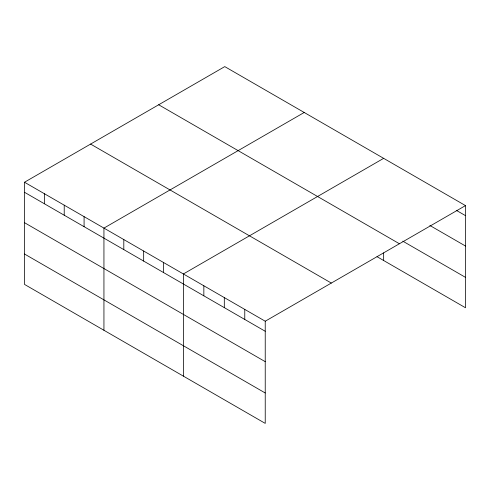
<?xml version="1.0" encoding="UTF-8"?>
<svg xmlns="http://www.w3.org/2000/svg" width="490" height="490" viewBox="0 0 490 490"><rect width="100%" height="100%" fill="white"/><g stroke="black" fill="none" stroke-linecap="round" stroke-linejoin="round"><path stroke-width="0.73" d="M265.231 361.669L265.231 321.22L24.5 182.237L24.5 284.402L265.231 423.391L265.231 361.669L24.5 222.681M377.031 256.687L465.5 307.763L465.5 205.598L224.769 66.609L24.5 182.237M304.21 112.48L103.941 228.101L103.941 330.266M383.652 158.344L183.382 273.965L183.382 376.136M265.231 321.22L465.5 205.598M456.257 210.308L465.5 215.643M429.859 225.467L465.5 246.041M402.792 241.16L465.5 277.365M158.68 104.768L399.411 243.751M90.589 144.078L331.32 283.067M24.5 192.282L265.231 331.265M24.5 254.004L265.231 392.986M383.652 252.907L383.652 260.509M244.767 309.404L244.767 319.455M224.31 297.595L224.31 307.64M203.846 285.78L203.846 295.825M163.525 262.499L163.525 272.544M143.662 251.033L143.662 261.078M123.805 239.567L123.805 249.612M84.084 216.635L84.084 226.68M64.221 205.169L64.221 215.214M44.363 193.703L44.363 203.748"/></g></svg>
